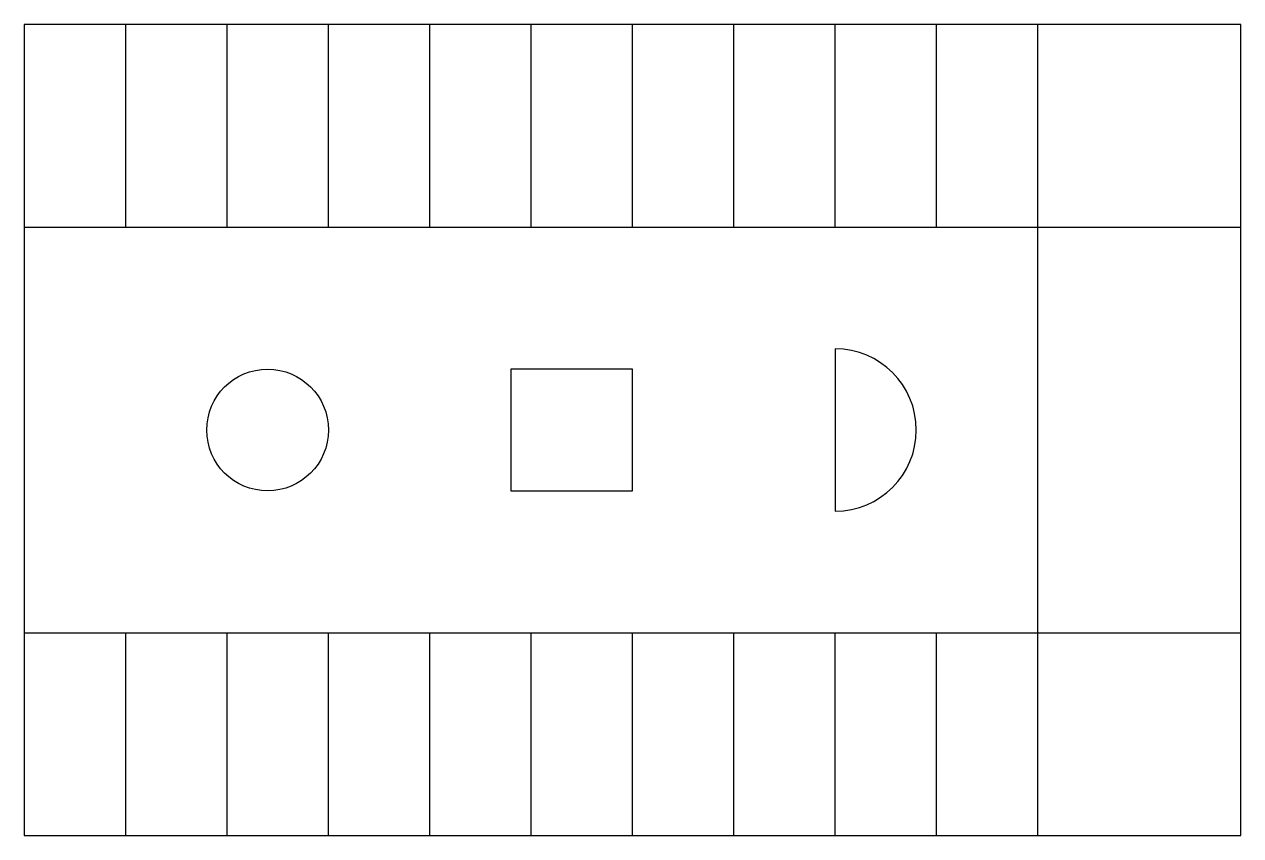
# Model space of a CAD drawing. Header units: millimetres. Extents: x 0 to 30000, y 0 to 20000.
import ezdxf

# ---------------------------------------------------------------- set-up
doc = ezdxf.new("R2010")
doc.units = ezdxf.units.MM
for name, color, linetype in [('Parkla äärejoon õü', 3, 'Continuous'), ('Pysikud-ülipikk-kihi-nimi-ülipikk-kihi-nimi-ülipikk-kihi-nimi-ülipikk-kihi-nimi-ülipikk-kihi-nimi-ülipikk-kihi-nimi-ülipikk-kihi-nimi-ülipikk-kihi-nimi-ülipikk-kihi-nimi-ülipikk-kihi-nimi-ülipikk-kihi-nimi-ülipikk-kihi-nimi-ülipikk-kihi-nimi-', 7, 'Continuous'), ('SAARED šž Ülemiste', 5, 'Continuous')]:
    doc.layers.add(name, color=color, linetype=linetype)

msp = doc.modelspace()

# ---------------------------------------------------------------- linework, layer by layer
at = {"layer": 'Parkla äärejoon õü'}
msp.add_lwpolyline([(0, 0), (30000, 0), (30000, 20000), (0, 20000)], close=True, dxfattribs=at)
at = {"layer": 'Pysikud-ülipikk-kihi-nimi-ülipikk-kihi-nimi-ülipikk-kihi-nimi-ülipikk-kihi-nimi-ülipikk-kihi-nimi-ülipikk-kihi-nimi-ülipikk-kihi-nimi-ülipikk-kihi-nimi-ülipikk-kihi-nimi-ülipikk-kihi-nimi-ülipikk-kihi-nimi-ülipikk-kihi-nimi-ülipikk-kihi-nimi-'}
for p, q in [((2500, 15000), (2500, 20000)), ((5000, 15000), (5000, 20000)), ((7500, 15000), (7500, 20000)), ((10000, 15000), (10000, 20000)), ((12500, 15000), (12500, 20000)), ((15000, 15000), (15000, 20000)), ((17500, 15000), (17500, 20000)), ((20000, 15000), (20000, 20000)), ((22500, 15000), (22500, 20000)), ((25000, 0), (25000, 20000)), ((0, 15000), (30000, 15000)), ((0, 5000), (30000, 5000)), ((2500, 0), (2500, 5000)), ((5000, 0), (5000, 5000)), ((7500, 0), (7500, 5000)), ((10000, 0), (10000, 5000)), ((12500, 0), (12500, 5000)), ((15000, 0), (15000, 5000)), ((17500, 0), (17500, 5000)), ((20000, 0), (20000, 5000)), ((22500, 0), (22500, 5000))]:
    msp.add_line(p, q, dxfattribs=at)
at = {"layer": 'SAARED šž Ülemiste', "color": 1, "true_color": 0x0cc85a}
msp.add_lwpolyline([(20000, 8000, 1), (20000, 12000)], format="xyb", close=True, dxfattribs=at)
at = {"layer": 'SAARED šž Ülemiste', "color": 1}
msp.add_lwpolyline([(12000, 8500), (15000, 8500), (15000, 11500), (12000, 11500)], close=True, dxfattribs=at)
msp.add_circle((6000, 10000), 1500, dxfattribs=at)

doc.saveas('drawing.dxf')
